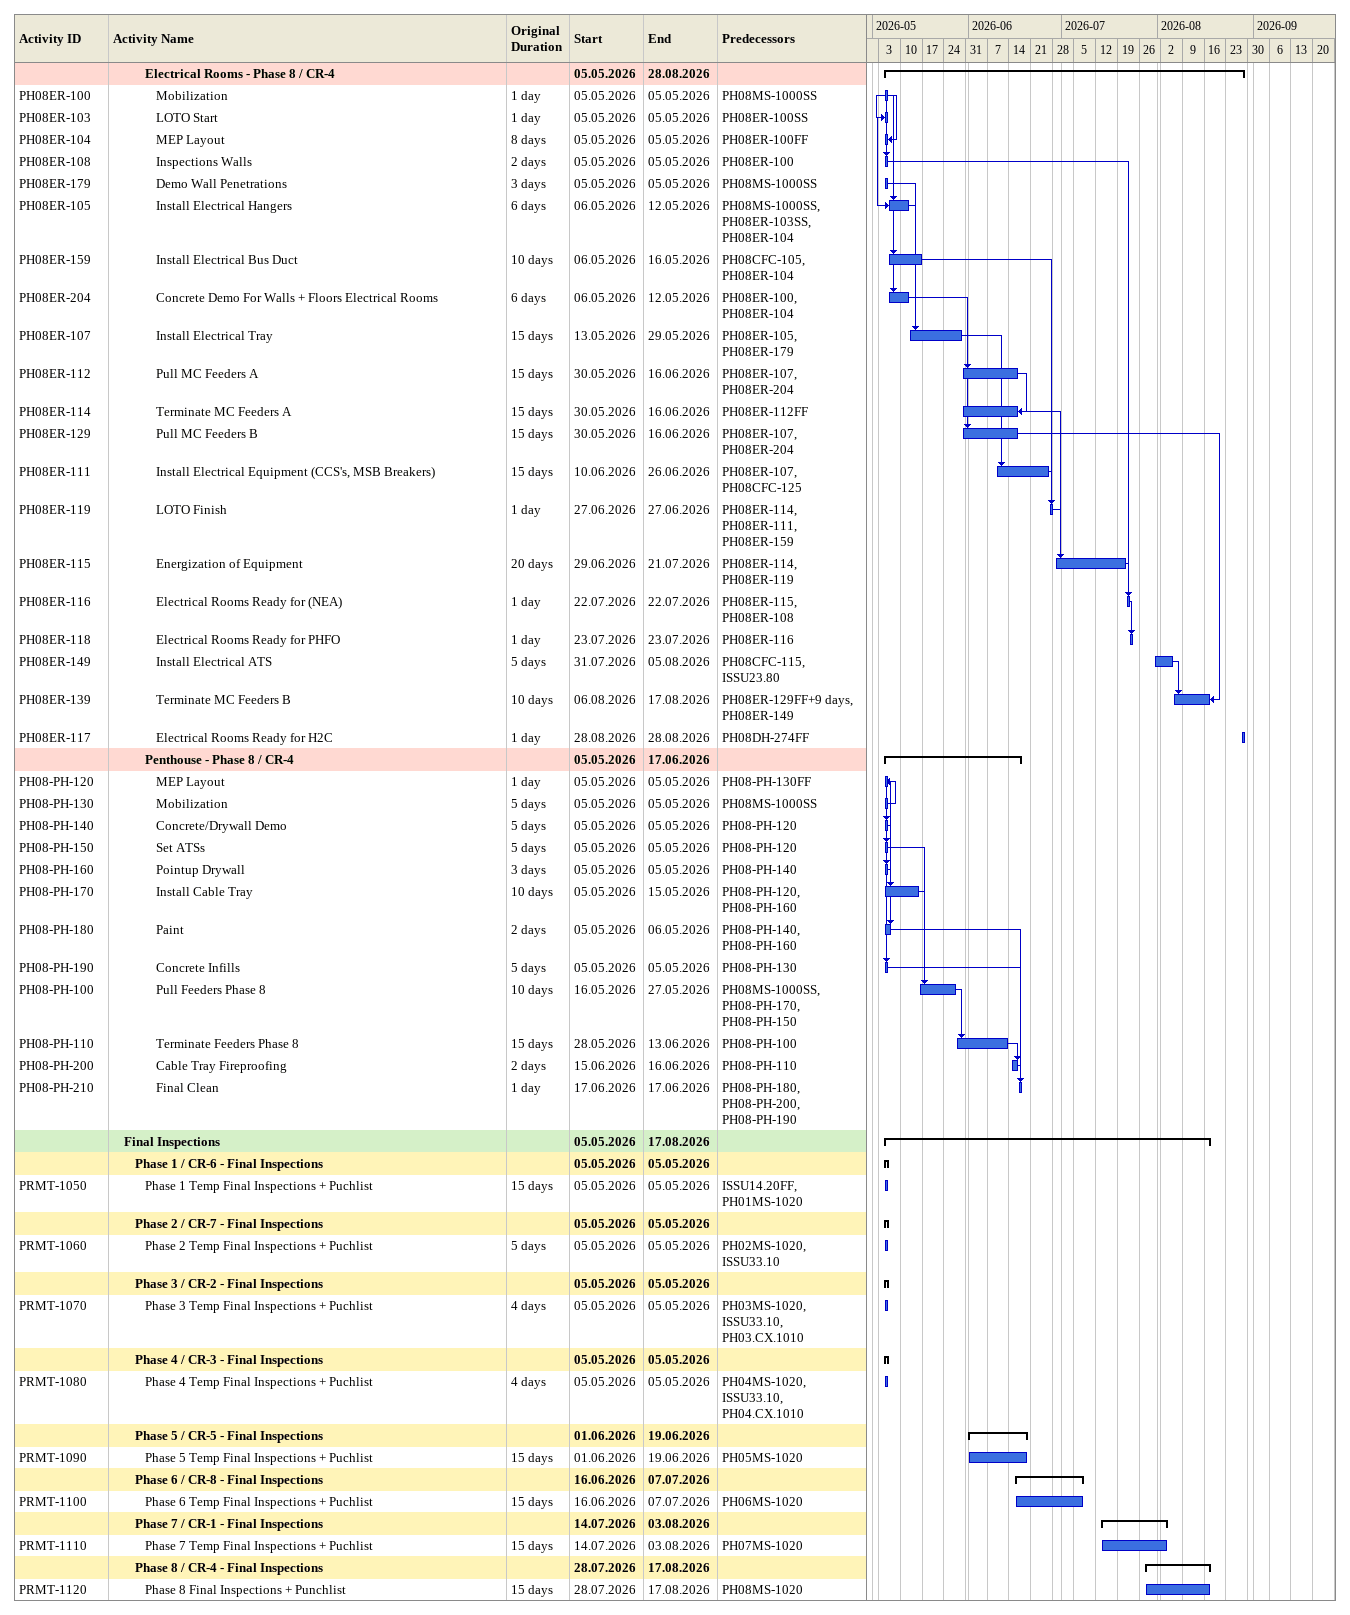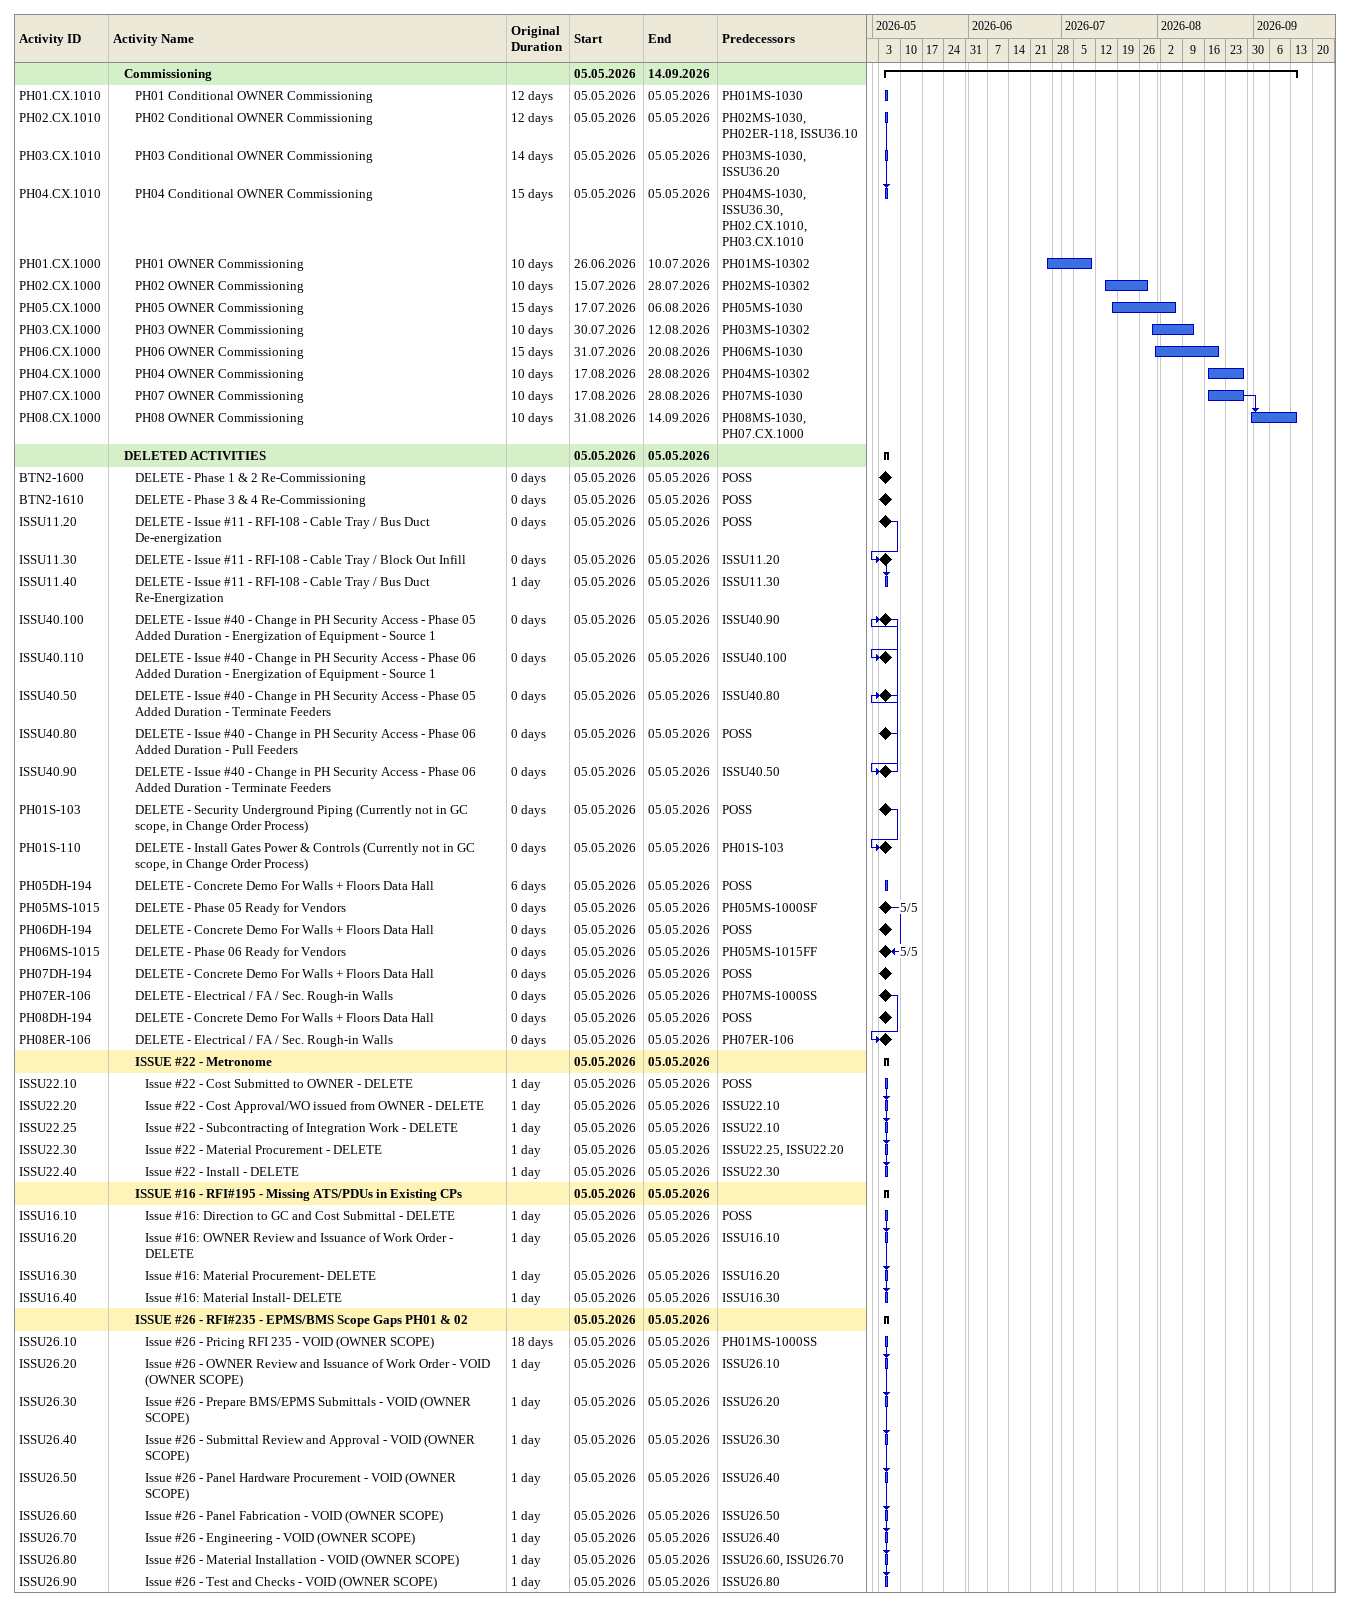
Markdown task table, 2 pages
| ID | Level | Task | Original duration | Start | Finish | Predecessors |
|---|---|---|---|---|---|---|
|  | 4 | **Electrical Rooms - Phase 8 / CR-4** |  | 2026-05-05 | 2026-08-28 |  |
| PH08ER-100 | 5 | Mobilization | 1d | 2026-05-05 | 2026-05-05 | PH08MS-1000SS |
| PH08ER-103 | 5 | LOTO Start | 1d | 2026-05-05 | 2026-05-05 | PH08ER-100SS |
| PH08ER-104 | 5 | MEP Layout | 8d | 2026-05-05 | 2026-05-05 | PH08ER-100FF |
| PH08ER-108 | 5 | Inspections Walls | 2d | 2026-05-05 | 2026-05-05 | PH08ER-100 |
| PH08ER-179 | 5 | Demo Wall Penetrations | 3d | 2026-05-05 | 2026-05-05 | PH08MS-1000SS |
| PH08ER-105 | 5 | Install Electrical Hangers | 6d | 2026-05-06 | 2026-05-12 | PH08MS-1000SS, PH08ER-103SS, PH08ER-104 |
| PH08ER-159 | 5 | Install Electrical Bus Duct | 10d | 2026-05-06 | 2026-05-16 | PH08CFC-105, PH08ER-104 |
| PH08ER-204 | 5 | Concrete Demo For Walls + Floors Electrical Rooms | 6d | 2026-05-06 | 2026-05-12 | PH08ER-100, PH08ER-104 |
| PH08ER-107 | 5 | Install Electrical Tray | 15d | 2026-05-13 | 2026-05-29 | PH08ER-105, PH08ER-179 |
| PH08ER-112 | 5 | Pull MC Feeders A | 15d | 2026-05-30 | 2026-06-16 | PH08ER-107, PH08ER-204 |
| PH08ER-114 | 5 | Terminate MC Feeders A | 15d | 2026-05-30 | 2026-06-16 | PH08ER-112FF |
| PH08ER-129 | 5 | Pull MC Feeders B | 15d | 2026-05-30 | 2026-06-16 | PH08ER-107, PH08ER-204 |
| PH08ER-111 | 5 | Install Electrical Equipment (CCS's, MSB Breakers) | 15d | 2026-06-10 | 2026-06-26 | PH08ER-107, PH08CFC-125 |
| PH08ER-119 | 5 | LOTO Finish | 1d | 2026-06-27 | 2026-06-27 | PH08ER-114, PH08ER-111, PH08ER-159 |
| PH08ER-115 | 5 | Energization of Equipment | 20d | 2026-06-29 | 2026-07-21 | PH08ER-114, PH08ER-119 |
| PH08ER-116 | 5 | Electrical Rooms Ready for (NEA) | 1d | 2026-07-22 | 2026-07-22 | PH08ER-115, PH08ER-108 |
| PH08ER-118 | 5 | Electrical Rooms Ready for PHFO | 1d | 2026-07-23 | 2026-07-23 | PH08ER-116 |
| PH08ER-149 | 5 | Install Electrical ATS | 5d | 2026-07-31 | 2026-08-05 | PH08CFC-115, ISSU23.80 |
| PH08ER-139 | 5 | Terminate MC Feeders B | 10d | 2026-08-06 | 2026-08-17 | PH08ER-129FF+9d, PH08ER-149 |
| PH08ER-117 | 5 | Electrical Rooms Ready for H2C | 1d | 2026-08-28 | 2026-08-28 | PH08DH-274FF |
|  | 4 | **Penthouse - Phase 8 / CR-4** |  | 2026-05-05 | 2026-06-17 |  |
| PH08-PH-120 | 5 | MEP Layout | 1d | 2026-05-05 | 2026-05-05 | PH08-PH-130FF |
| PH08-PH-130 | 5 | Mobilization | 5d | 2026-05-05 | 2026-05-05 | PH08MS-1000SS |
| PH08-PH-140 | 5 | Concrete/Drywall Demo | 5d | 2026-05-05 | 2026-05-05 | PH08-PH-120 |
| PH08-PH-150 | 5 | Set ATSs | 5d | 2026-05-05 | 2026-05-05 | PH08-PH-120 |
| PH08-PH-160 | 5 | Pointup Drywall | 3d | 2026-05-05 | 2026-05-05 | PH08-PH-140 |
| PH08-PH-170 | 5 | Install Cable Tray | 10d | 2026-05-05 | 2026-05-15 | PH08-PH-120, PH08-PH-160 |
| PH08-PH-180 | 5 | Paint | 2d | 2026-05-05 | 2026-05-06 | PH08-PH-140, PH08-PH-160 |
| PH08-PH-190 | 5 | Concrete Infills | 5d | 2026-05-05 | 2026-05-05 | PH08-PH-130 |
| PH08-PH-100 | 5 | Pull Feeders Phase 8 | 10d | 2026-05-16 | 2026-05-27 | PH08MS-1000SS, PH08-PH-170, PH08-PH-150 |
| PH08-PH-110 | 5 | Terminate Feeders Phase 8 | 15d | 2026-05-28 | 2026-06-13 | PH08-PH-100 |
| PH08-PH-200 | 5 | Cable Tray Fireproofing | 2d | 2026-06-15 | 2026-06-16 | PH08-PH-110 |
| PH08-PH-210 | 5 | Final Clean | 1d | 2026-06-17 | 2026-06-17 | PH08-PH-180, PH08-PH-200, PH08-PH-190 |
|  | 2 | **Final Inspections** |  | 2026-05-05 | 2026-08-17 |  |
|  | 3 | **Phase 1 / CR-6 - Final Inspections** |  | 2026-05-05 | 2026-05-05 |  |
| PRMT-1050 | 4 | Phase 1 Temp Final Inspections + Puchlist | 15d | 2026-05-05 | 2026-05-05 | ISSU14.20FF, PH01MS-1020 |
|  | 3 | **Phase 2 / CR-7 - Final Inspections** |  | 2026-05-05 | 2026-05-05 |  |
| PRMT-1060 | 4 | Phase 2 Temp Final Inspections + Puchlist | 5d | 2026-05-05 | 2026-05-05 | PH02MS-1020, ISSU33.10 |
|  | 3 | **Phase 3 / CR-2 - Final Inspections** |  | 2026-05-05 | 2026-05-05 |  |
| PRMT-1070 | 4 | Phase 3 Temp Final Inspections + Puchlist | 4d | 2026-05-05 | 2026-05-05 | PH03MS-1020, ISSU33.10, PH03.CX.1010 |
|  | 3 | **Phase 4 / CR-3 - Final Inspections** |  | 2026-05-05 | 2026-05-05 |  |
| PRMT-1080 | 4 | Phase 4 Temp Final Inspections + Puchlist | 4d | 2026-05-05 | 2026-05-05 | PH04MS-1020, ISSU33.10, PH04.CX.1010 |
|  | 3 | **Phase 5 / CR-5 - Final Inspections** |  | 2026-06-01 | 2026-06-19 |  |
| PRMT-1090 | 4 | Phase 5 Temp Final Inspections + Puchlist | 15d | 2026-06-01 | 2026-06-19 | PH05MS-1020 |
|  | 3 | **Phase 6 / CR-8 - Final Inspections** |  | 2026-06-16 | 2026-07-07 |  |
| PRMT-1100 | 4 | Phase 6 Temp Final Inspections + Puchlist | 15d | 2026-06-16 | 2026-07-07 | PH06MS-1020 |
|  | 3 | **Phase 7 / CR-1 - Final Inspections** |  | 2026-07-14 | 2026-08-03 |  |
| PRMT-1110 | 4 | Phase 7 Temp Final Inspections + Puchlist | 15d | 2026-07-14 | 2026-08-03 | PH07MS-1020 |
|  | 3 | **Phase 8 / CR-4 - Final Inspections** |  | 2026-07-28 | 2026-08-17 |  |
| PRMT-1120 | 4 | Phase 8 Final Inspections + Punchlist | 15d | 2026-07-28 | 2026-08-17 | PH08MS-1020 |
|  | 2 | **Commissioning** |  | 2026-05-05 | 2026-09-14 |  |
| PH01.CX.1010 | 3 | PH01 Conditional OWNER Commissioning | 12d | 2026-05-05 | 2026-05-05 | PH01MS-1030 |
| PH02.CX.1010 | 3 | PH02 Conditional OWNER Commissioning | 12d | 2026-05-05 | 2026-05-05 | PH02MS-1030, PH02ER-118, ISSU36.10 |
| PH03.CX.1010 | 3 | PH03 Conditional OWNER Commissioning | 14d | 2026-05-05 | 2026-05-05 | PH03MS-1030, ISSU36.20 |
| PH04.CX.1010 | 3 | PH04 Conditional OWNER Commissioning | 15d | 2026-05-05 | 2026-05-05 | PH04MS-1030, ISSU36.30, PH02.CX.1010, PH03.CX.1010 |
| PH01.CX.1000 | 3 | PH01 OWNER Commissioning | 10d | 2026-06-26 | 2026-07-10 | PH01MS-10302 |
| PH02.CX.1000 | 3 | PH02 OWNER Commissioning | 10d | 2026-07-15 | 2026-07-28 | PH02MS-10302 |
| PH05.CX.1000 | 3 | PH05 OWNER Commissioning | 15d | 2026-07-17 | 2026-08-06 | PH05MS-1030 |
| PH03.CX.1000 | 3 | PH03 OWNER Commissioning | 10d | 2026-07-30 | 2026-08-12 | PH03MS-10302 |
| PH06.CX.1000 | 3 | PH06 OWNER Commissioning | 15d | 2026-07-31 | 2026-08-20 | PH06MS-1030 |
| PH04.CX.1000 | 3 | PH04 OWNER Commissioning | 10d | 2026-08-17 | 2026-08-28 | PH04MS-10302 |
| PH07.CX.1000 | 3 | PH07 OWNER Commissioning | 10d | 2026-08-17 | 2026-08-28 | PH07MS-1030 |
| PH08.CX.1000 | 3 | PH08 OWNER Commissioning | 10d | 2026-08-31 | 2026-09-14 | PH08MS-1030, PH07.CX.1000 |
|  | 2 | **DELETED ACTIVITIES** |  | 2026-05-05 | 2026-05-05 |  |
| BTN2-1600 | 3 | DELETE - Phase 1 & 2 Re-Commissioning | 0d | 2026-05-05 | 2026-05-05 | POSS |
| BTN2-1610 | 3 | DELETE - Phase 3 & 4 Re-Commissioning | 0d | 2026-05-05 | 2026-05-05 | POSS |
| ISSU11.20 | 3 | DELETE - Issue #11 - RFI-108 - Cable Tray / Bus Duct De-energization | 0d | 2026-05-05 | 2026-05-05 | POSS |
| ISSU11.30 | 3 | DELETE - Issue #11 - RFI-108 - Cable Tray / Block Out Infill | 0d | 2026-05-05 | 2026-05-05 | ISSU11.20 |
| ISSU11.40 | 3 | DELETE - Issue #11 - RFI-108 - Cable Tray / Bus Duct Re-Energization | 1d | 2026-05-05 | 2026-05-05 | ISSU11.30 |
| ISSU40.100 | 3 | DELETE - Issue #40 - Change in PH Security Access - Phase 05 Added Duration - Energization of Equipment - Source 1 | 0d | 2026-05-05 | 2026-05-05 | ISSU40.90 |
| ISSU40.110 | 3 | DELETE - Issue #40 - Change in PH Security Access - Phase 06 Added Duration - Energization of Equipment - Source 1 | 0d | 2026-05-05 | 2026-05-05 | ISSU40.100 |
| ISSU40.50 | 3 | DELETE - Issue #40 - Change in PH Security Access - Phase 05 Added Duration - Terminate Feeders | 0d | 2026-05-05 | 2026-05-05 | ISSU40.80 |
| ISSU40.80 | 3 | DELETE - Issue #40 - Change in PH Security Access - Phase 06 Added Duration - Pull Feeders | 0d | 2026-05-05 | 2026-05-05 | POSS |
| ISSU40.90 | 3 | DELETE - Issue #40 - Change in PH Security Access - Phase 06 Added Duration - Terminate Feeders | 0d | 2026-05-05 | 2026-05-05 | ISSU40.50 |
| PH01S-103 | 3 | DELETE - Security Underground Piping (Currently not in GC scope, in Change Order Process) | 0d | 2026-05-05 | 2026-05-05 | POSS |
| PH01S-110 | 3 | DELETE - Install Gates Power & Controls (Currently not in GC scope, in Change Order Process) | 0d | 2026-05-05 | 2026-05-05 | PH01S-103 |
| PH05DH-194 | 3 | DELETE - Concrete Demo For Walls + Floors Data Hall | 6d | 2026-05-05 | 2026-05-05 | POSS |
| PH05MS-1015 | 3 | DELETE - Phase 05 Ready for Vendors | 0d | 2026-05-05 | 2026-05-05 | PH05MS-1000SF |
| PH06DH-194 | 3 | DELETE - Concrete Demo For Walls + Floors Data Hall | 0d | 2026-05-05 | 2026-05-05 | POSS |
| PH06MS-1015 | 3 | DELETE - Phase 06 Ready for Vendors | 0d | 2026-05-05 | 2026-05-05 | PH05MS-1015FF |
| PH07DH-194 | 3 | DELETE - Concrete Demo For Walls + Floors Data Hall | 0d | 2026-05-05 | 2026-05-05 | POSS |
| PH07ER-106 | 3 | DELETE - Electrical / FA / Sec. Rough-in Walls | 0d | 2026-05-05 | 2026-05-05 | PH07MS-1000SS |
| PH08DH-194 | 3 | DELETE - Concrete Demo For Walls + Floors Data Hall | 0d | 2026-05-05 | 2026-05-05 | POSS |
| PH08ER-106 | 3 | DELETE - Electrical / FA / Sec. Rough-in Walls | 0d | 2026-05-05 | 2026-05-05 | PH07ER-106 |
|  | 3 | **ISSUE #22 - Metronome** |  | 2026-05-05 | 2026-05-05 |  |
| ISSU22.10 | 4 | Issue #22 - Cost Submitted to OWNER - DELETE | 1d | 2026-05-05 | 2026-05-05 | POSS |
| ISSU22.20 | 4 | Issue #22 - Cost Approval/WO issued from OWNER - DELETE | 1d | 2026-05-05 | 2026-05-05 | ISSU22.10 |
| ISSU22.25 | 4 | Issue #22 - Subcontracting of Integration Work - DELETE | 1d | 2026-05-05 | 2026-05-05 | ISSU22.10 |
| ISSU22.30 | 4 | Issue #22 - Material Procurement - DELETE | 1d | 2026-05-05 | 2026-05-05 | ISSU22.25, ISSU22.20 |
| ISSU22.40 | 4 | Issue #22 - Install - DELETE | 1d | 2026-05-05 | 2026-05-05 | ISSU22.30 |
|  | 3 | **ISSUE #16 - RFI#195 - Missing ATS/PDUs in Existing CPs** |  | 2026-05-05 | 2026-05-05 |  |
| ISSU16.10 | 4 | Issue #16: Direction to GC and Cost Submittal - DELETE | 1d | 2026-05-05 | 2026-05-05 | POSS |
| ISSU16.20 | 4 | Issue #16: OWNER Review and Issuance of Work Order - DELETE | 1d | 2026-05-05 | 2026-05-05 | ISSU16.10 |
| ISSU16.30 | 4 | Issue #16: Material Procurement- DELETE | 1d | 2026-05-05 | 2026-05-05 | ISSU16.20 |
| ISSU16.40 | 4 | Issue #16: Material Install- DELETE | 1d | 2026-05-05 | 2026-05-05 | ISSU16.30 |
|  | 3 | **ISSUE #26 - RFI#235 - EPMS/BMS Scope Gaps PH01 & 02** |  | 2026-05-05 | 2026-05-05 |  |
| ISSU26.10 | 4 | Issue #26 - Pricing RFI 235 - VOID (OWNER SCOPE) | 18d | 2026-05-05 | 2026-05-05 | PH01MS-1000SS |
| ISSU26.20 | 4 | Issue #26 - OWNER Review and Issuance of Work Order - VOID (OWNER SCOPE) | 1d | 2026-05-05 | 2026-05-05 | ISSU26.10 |
| ISSU26.30 | 4 | Issue #26 - Prepare BMS/EPMS Submittals - VOID (OWNER SCOPE) | 1d | 2026-05-05 | 2026-05-05 | ISSU26.20 |
| ISSU26.40 | 4 | Issue #26 - Submittal Review and Approval - VOID (OWNER SCOPE) | 1d | 2026-05-05 | 2026-05-05 | ISSU26.30 |
| ISSU26.50 | 4 | Issue #26 - Panel Hardware Procurement - VOID (OWNER SCOPE) | 1d | 2026-05-05 | 2026-05-05 | ISSU26.40 |
| ISSU26.60 | 4 | Issue #26 - Panel Fabrication - VOID (OWNER SCOPE) | 1d | 2026-05-05 | 2026-05-05 | ISSU26.50 |
| ISSU26.70 | 4 | Issue #26 - Engineering - VOID (OWNER SCOPE) | 1d | 2026-05-05 | 2026-05-05 | ISSU26.40 |
| ISSU26.80 | 4 | Issue #26 - Material Installation - VOID (OWNER SCOPE) | 1d | 2026-05-05 | 2026-05-05 | ISSU26.60, ISSU26.70 |
| ISSU26.90 | 4 | Issue #26 - Test and Checks - VOID (OWNER SCOPE) | 1d | 2026-05-05 | 2026-05-05 | ISSU26.80 |
